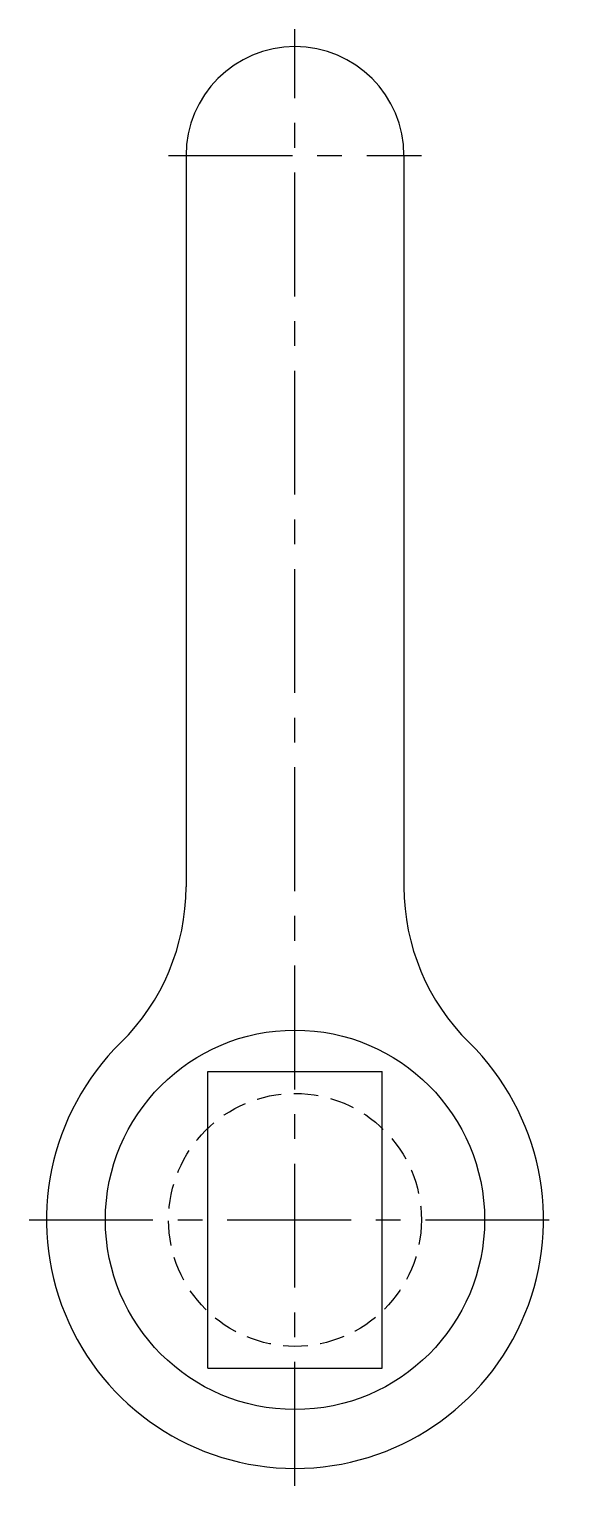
# Model space of a CAD drawing. Extents: x 127 to 181, y -85 to 62.
import ezdxf

# ---------------------------------------------------------------- set-up
doc = ezdxf.new("R2010")
doc.units = 0
doc.header["$LTSCALE"] = 10
doc.linetypes.add('CENTER', pattern=[2, 1.25, -0.25, 0.25, -0.25])
doc.linetypes.add('HIDDEN', pattern=[0.375, 0.25, -0.125])
doc.layers.get('0').update_dxf_attribs({"linetype": 'CONTINUOUS'})
doc.layers.add('CEN', color=7, linetype='CENTER')
doc.layers.add('HID', color=7, linetype='HIDDEN')

msp = doc.modelspace()

# ---------------------------------------------------------------- linework, layer by layer
for p, q in [((142.99, 48.74), (142.99, -25.04)), ((164.99, 48.74), (164.99, -25.04)), ((145.19, -43.66), (162.79, -43.66)), ((145.19, -73.58), (145.19, -43.66)), ((162.79, -73.58), (162.79, -43.66)), ((145.19, -73.58), (162.79, -73.58))]:
    msp.add_line(p, q)
msp.add_circle((153.99, -58.62), 19.14)
for centre, radius, start, end in [((153.99, 48.74), 11, 0, 180), ((120.99, -25.04), 22, 314.502, 0), ((186.99, -25.04), 22, 180, 225.498), ((153.99, -58.62), 25.08, 134.502, 45.498)]:
    msp.add_arc(centre, radius, start, end)
at = {"layer": 'CEN'}
for p, q in [((153.99, -85.46), (153.99, 61.5)), ((141.23, 48.74), (166.75, 48.74)), ((127.15, -58.62), (180.83, -58.62))]:
    msp.add_line(p, q, dxfattribs=at)
at = {"layer": 'HID'}
msp.add_circle((153.99, -58.62), 12.76, dxfattribs=at)

doc.saveas('drawing.dxf')
